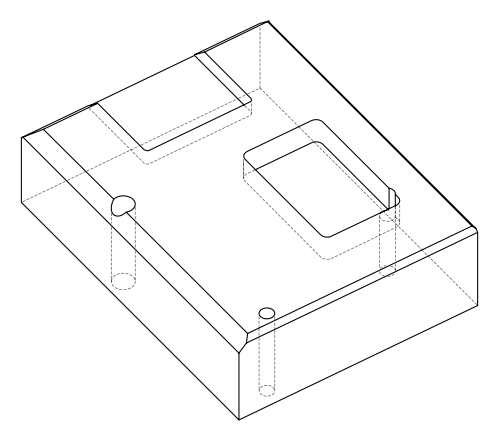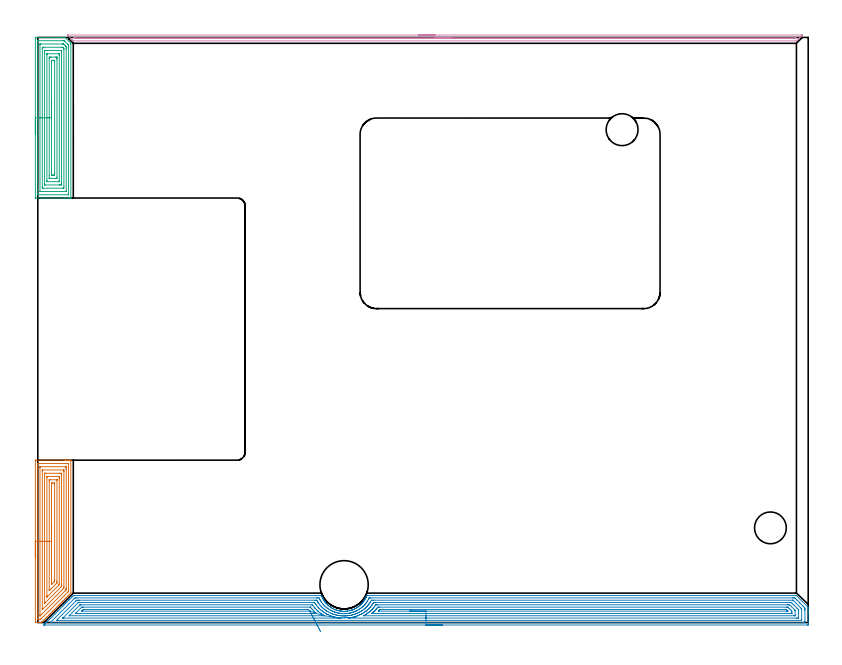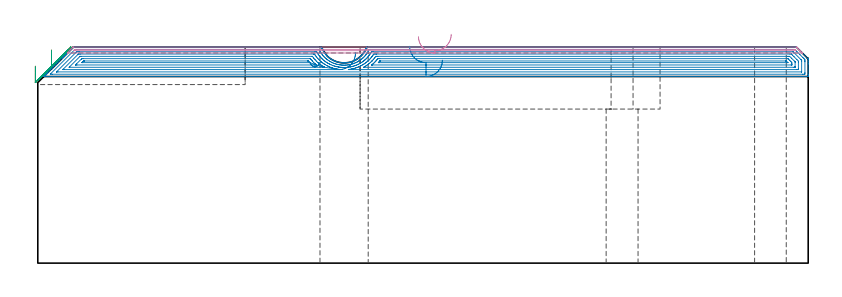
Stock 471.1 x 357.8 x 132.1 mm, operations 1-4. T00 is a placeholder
(PLAN: 21 operations, 14 tool changes, 226.5 min)
(1 AREA_MILL | FG_CHAMFER_SURFACE | UGT0205_001 | 6.24 min | 25241 mm3)
(2 AREA_MILL_1 | FG_CHAMFER_SURFACE_1 | UGT0205_001 | 25.49 min | 73807 mm3)
(3 AREA_MILL_2 | FG_CHAMFER_SURFACE_2 | UGT0205_001 | 6.62 min | 25021 mm3)
(4 AREA_MILL_3 | FG_CHAMFER_SURFACE_3 | UGT0205_001 | 7.29 min | 2911 mm3)
(5 AREA_MILL_4 | FG_CHAMFER_SURFACE_4 | UGT0205_001 | 8.42 min | 8828 mm3)
(6 MILL_RECTANGULAR_POCKET | POCKET_RECTANGULAR_STRAIGHT | NXT0201_012 | Follow Part, ap 4, ae 75% | 36.4 min | 806662 mm3)
(7 MILL_SLOT | SLOT_PARTIAL_RECTANGULAR | NXT0201_009 | Follow Part, ap 2, ae 75% | 131.13 min | 461440 mm3)
(8 SPOT_DRILL | STEP1HOLE | NXT0321_9005460120000 | 0.05 min | 0 mm3)
(9 SPOT_DRILL_1 | STEP1HOLE_1 | NXT0321_9005460120000 | 0.05 min | 153 mm3)
(10 SPOT_DRILL_2 | STEP1HOLE_2 | NXT0321_9005460120000 | 0.05 min | 192 mm3)
(11 DRILL_BLIND_HOLE_INTO_CENTER | STEP1HOLE | UGT0301_196 | 0.06 min | 0 mm3)
(12 GUN_DRILL_THROUGH_HOLE | STEP1HOLE | UGT0307_003 | 0.63 min | 3546 mm3)
(13 SPADE_DRILL_TO_ENLARGE_THROUGH_HOLE | STEP1HOLE | UGT0306_010 | 0.56 min | 25390 mm3)
(14 DRILL_BLIND_HOLE_INTO_CENTER_1 | STEP1HOLE_1 | NXT0301_022 | 0.04 min | 99 mm3)
(15 GUN_DRILL_THROUGH_HOLE_1 | STEP1HOLE_1 | UGT0307_001 | 0.59 min | 2461 mm3)
(16 SPADE_DRILL_TO_ENLARGE_THROUGH_HOLE_1 | STEP1HOLE_1 | UGT0306_003 | 0.56 min | 13445 mm3)
(17 DRILL_TO_ENLARGE_THROUGH_HOLE | STEP1HOLE_1 | UGT0301_261 | 0.57 min | 22797 mm3)
(18 DRILL_BLIND_HOLE_INTO_CENTER_2 | STEP1HOLE_2 | UGT0301_196 | 0.06 min | 382 mm3)
(19 GUN_DRILL_THROUGH_HOLE_2 | STEP1HOLE_2 | UGT0307_003 | 0.61 min | 4639 mm3)
(20 SPADE_DRILL_TO_ENLARGE_THROUGH_HOLE_2 | STEP1HOLE_2 | UGT0306_009 | 0.56 min | 30202 mm3)
(21 DRILL_TO_ENLARGE_THROUGH_HOLE_1 | STEP1HOLE_2 | UGT0301_394 | 0.58 min | 54041 mm3)
(TOOL UGT0205_001 | Chamfer Mill 20 x 3 x 45 deg. | D20 FL50 Z2)
(TOOL NXT0201_012 | ENDMILL 16mm [2P460-1600-NA 1630] | D16 FL38 Z6)
(TOOL NXT0201_009 | ENDMILL 8mm [2P460-0800-NA 1630] | D8 FL26 Z6)
(TOOL NXT0321_9005460120000 | NC Spot Drill, 142deg, 12mm, Carbide, Uncoated | D12 PA142 FL30 Z2)
(TOOL UGT0301_196 | Twist Drill 7.7 mm | D7.7 PA118 FL73 Z2)
(TOOL UGT0307_003 | Gun Drill 7 mm | D7 PA130 FL24 Z1)
(TOOL UGT0306_010 | Spade Drill 19.5mm | D19.5 PA132 FL10 Z2)
(TOOL NXT0301_022 | Carbide Drill 5.1mm [860.1-0510-015A1-MM 2214] | D5.1 PA140 FL28 Z2)
(TOOL UGT0307_001 | Gun Drill 5 mm | D5 PA130 FL24 Z1)
(TOOL UGT0306_003 | Spade Drill 12.5mm | D12.5 PA132 FL10 Z2)
(TOOL UGT0301_261 | Twist Drill 19.4 mm | D19.4 PA118 FL140 Z2)
(TOOL UGT0306_009 | Spade Drill 18.5mm | D18.5 PA132 FL10 Z2)
(TOOL UGT0301_394 | Twist Drill 29.5 mm | D29.5 PA118 FL165 Z2)
(OP 1 AREA_MILL)
G17 G21 G94 G90
T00 M6
G54
G17 G0 G90 X-1.5 Y39.65 S1061 M3
G43 Z142.1 H0
Z120.4
G94 G1 Y39.688 Z119.528 F250.
Y39.802 Z118.664
Y39.991 Z117.812
Y40.253 Z116.98
Y40.587 Z116.174
Y40.99 Z115.4
Y41.459 Z114.664
Y41.99 Z113.972
Y42.579 Z113.329
Y43.222 Z112.74
Y43.914 Z112.209
Y44.65 Z111.74
Y45.424 Z111.337
Y46.23 Z111.003
Y47.062 Z110.741
Y47.914 Z110.552
Y48.779 Z110.438
Y49.65 Z110.4
Y98.703
X-1.497 Y99.295
X-1.496 Y99.297 Z110.402
X-0.905 Y99.3 Z110.992
X16.332 Z128.227
X16.93 Z128.824
X17.519 Z129.416
X17.821 Z129.718
X18.411 Z130.307
X18.713 Z130.608
X19.318 Z131.217
X19.796 Z131.695
X20.152 Y99.293 Z132.043
X20.197 Y99.29 Z132.088
X20.2 Y99.149 Z132.1
Y18.435
X20.199 Y18.005 Z132.086
X20.075 Y17.874 Z131.973
X19.297 Y17.097 Z131.197
X19.01 Y16.808 Z130.905
X18.405 Y16.205 Z130.305
X18.119 Y15.916 Z130.014
X17.513 Y15.313 Z129.413
X17.227 Y15.024 Z129.122
X16.621 Y14.421 Z128.521
X16.335 Y14.133 Z128.23
X15.729 Y13.529 Z127.629
X15.443 Y13.241 Z127.338
X14.837 Y12.637 Z126.737
X14.552 Y12.349 Z126.447
X13.946 Y11.746 Z125.846
X13.66 Y11.458 Z125.555
X13.054 Y10.854 Z124.954
X12.768 Y10.566 Z124.663
X12.162 Y9.962 Z124.062
X11.877 Y9.674 Z123.771
X11.27 Y9.07 Z123.17
X10.985 Y8.782 Z122.88
X10.378 Y8.178 Z122.278
X10.093 Y7.891 Z121.988
X9.486 Y7.286 Z121.386
X9.201 Y6.999 Z121.096
X8.594 Y6.394 Z120.494
X8.31 Y6.107 Z120.205
X7.702 Y5.502 Z119.602
X7.418 Y5.216 Z119.313
X6.811 Y4.611 Z118.711
X6.526 Y4.324 Z118.421
X5.919 Y3.719 Z117.819
X5.634 Y3.432 Z117.529
X5.027 Y2.827 Z116.927
X4.743 Y2.54 Z116.638
X4.135 Y1.935 Z116.035
X3.851 Y1.649 Z115.746
X3.243 Y1.043 Z115.143
X2.959 Y0.757 Z114.854
X2.488 Y0.287 Z114.386
X2.351 Y0.151 Z114.25
X2.216 Y0.021 Z114.115
X2.202 Y0.01 Z114.1
X1.914 Y0. Z113.813
X1.484 Z113.383
X0.879 Z112.773
X-1.207 Z110.69
X-1.491 Y0.002 Z110.405
X-1.5 Y0.449 Z110.4
Y49.65
X-0.086 Z111.814
Y96.992
X-0.085 Y97.064 Z111.815
X-0.081 Y97.21 Z111.819
X-0.078 Y97.291 Z111.822
X-0.06 Y97.294 Z111.84
X-0.013 Y97.297 Z111.887
X0.498 Y97.3 Z112.398
X0.879 Z112.779
X18.332 Z130.232
X18.713 Y97.297 Z130.613
X18.767 Y97.294 Z130.667
X18.777 Y97.291 Z130.677
X18.781 Y97.233 Z130.681
X18.784 Y97.137 Z130.684
X18.786 Y96.992 Z130.686
Y96.919
X18.785 Y19.254 Z130.685
X18.784 Y19.181 Z130.684
X18.779 Y19.041 Z130.679
X18.713 Y18.97 Z130.613
X18.448 Y18.699 Z130.348
X18.185 Y18.435 Z130.085
X16.211 Y16.461 Z128.111
X2.131 Y2.381 Z114.031
X1.949 Y2.203 Z113.849
X1.77 Y2.03 Z113.67
X1.515 Y2.01 Z113.415
X1.257 Y2.002 Z113.157
X0.879 Y2.001 Z112.779
X0.368 Y2. Z112.268
X-0.013 Y2.003 Z111.887
X-0.067 Y2.006 Z111.833
X-0.077 Y2.009 Z111.823
X-0.081 Y2.067 Z111.819
X-0.084 Y2.163 Z111.816
X-0.086 Y2.454 Z111.814
Y49.65
X1.328 Z113.228
X1.329 Y94.685 Z113.229
X1.332 Y95.135 Z113.232
X1.335 Y95.245 Z113.235
X1.338 Y95.29 Z113.238
X1.441 Y95.294 Z113.341
X1.607 Y95.299 Z113.507
X16.766 Z128.666
X16.93 Y95.296 Z128.83
X17.094 Y95.29 Z128.994
X17.365 Y95.273 Z129.265
X17.367 Y95.135 Z129.267
X17.37 Y94.695 Z129.27
X17.371 Y94.243 Z129.271
Y93.801
Y21.11
X17.37 Y20.669 Z129.27
X17.366 Y20.218 Z129.266
X17.365 Y20.11 Z129.265
X17.353 Y20.063 Z129.253
X17.32 Y20.027 Z129.22
X17.222 Y19.925 Z129.122
X16.93 Y19.629 Z128.83
X16.779 Y19.478 Z128.679
X1.465 Y4.165 Z113.365
X1.416 Y4.119 Z113.316
X1.381 Y4.09 Z113.281
X1.335 Y4.056 Z113.235
X1.332 Y4.113 Z113.232
X1.33 Y4.165 Z113.23
X1.329 Y4.283 Z113.229
Y4.607
X1.328 Y49.65 Z113.228
X2.743 Z114.643
Y92.46
X2.747 Y93.266 Z114.647
X2.749 Y93.288 Z114.649
X2.767 Y93.292 Z114.667
X2.819 Y93.297 Z114.719
X2.924 Y93.299 Z114.824
X15.787 Z127.687
X15.885 Y93.298 Z127.785
X15.933 Y93.293 Z127.833
X15.951 Y93.289 Z127.851
X15.952 Y93.275 Z127.852
X15.957 Y92.54 Z127.857
Y92.46
Y22.002
X15.953 Y21.195 Z127.853
X15.95 Y21.11 Z127.85
X15.108 Y20.257 Z127.008
X2.895 Y8.044 Z114.795
X2.821 Y7.973 Z114.721
X2.771 Y7.927 Z114.671
X2.75 Y7.91 Z114.65
X2.749 Y7.947 Z114.649
X2.743 Y8.543 Z114.643
Y8.624
Y49.65
X4.157 Z116.057
Y90.676
X4.158 Y90.963 Z116.058
X4.163 Y91.253 Z116.063
X4.164 Y91.285 Z116.064
X4.174 Y91.29 Z116.074
X4.212 Y91.295 Z116.112
X4.29 Y91.298 Z116.19
X4.446 Y91.3 Z116.346
X4.713 Z116.613
X13.631 Z125.531
X14.254 Y91.298 Z126.154
X14.527 Y91.295 Z126.427
X14.537 Y91.286 Z126.437
X14.54 Y91.283 Z126.44
X14.542 Y90.676 Z126.442
X14.543 Y90.387 Z126.443
Y22.894
X14.542 Y22.606 Z126.442
X14.539 Y22.304 Z126.439
X14.536 Y22.158 Z126.436
X14.399 Y22.002 Z126.299
X14.329 Y21.928 Z126.229
X14.254 Y21.853 Z126.154
X4.446 Y12.044 Z116.346
X4.37 Y11.972 Z116.27
X4.22 Y11.83 Z116.12
X4.163 Y11.786 Z116.063
X4.161 Y11.821 Z116.061
X4.159 Y11.903 Z116.059
X4.157 Y12.192 Z116.057
Y12.48
Y49.65
X5.571 Z117.471
X5.572 Y88.657 Z117.472
X5.574 Y88.892 Z117.474
X5.578 Y89.22 Z117.478
X5.583 Y89.29 Z117.483
X5.685 Y89.295 Z117.585
X5.823 Y89.299 Z117.723
X12.471 Y89.3 Z124.371
X12.957 Y89.298 Z124.857
X13.09 Y89.293 Z124.99
X13.116 Y89.291 Z125.016
X13.122 Y89.246 Z125.022
X13.126 Y89.129 Z125.026
X13.128 Y88.892 Z125.028
X13.129 Y88.234 Z125.029
Y88.
Y23.786
X13.128 Y23.457 Z125.028
X13.126 Y23.292 Z125.026
X13.122 Y23.211 Z125.022
X13.118 Y23.178 Z125.018
X13.1 Y23.157 Z125.
X12.845 Y22.894 Z124.745
X5.669 Y15.717 Z117.569
X5.658 Y15.707 Z117.558
X5.598 Y15.658 Z117.498
X5.577 Y15.647 Z117.477
X5.575 Y15.674 Z117.475
X5.572 Y15.718 Z117.472
X5.571 Y16.417 Z117.471
Y49.65
X6.985 Z118.885
Y86.352
X6.988 Y87.108 Z118.888
X6.99 Y87.24 Z118.89
X6.992 Y87.281 Z118.892
X7.026 Y87.29 Z118.926
X7.121 Y87.292 Z119.021
X7.821 Y87.3 Z119.721
X11.579 Y87.299 Z123.479
X11.643 Y87.298 Z123.543
X11.693 Y87.293 Z123.593
X11.705 Y87.29 Z123.605
X11.708 Y87.28 Z123.608
X11.711 Y87.244 Z123.611
X11.714 Y87.108 Z123.614
X11.715 Y25.434 Z123.615
X11.714 Y24.678 Z123.614
X11.712 Y24.545 Z123.612
X11.708 Y24.408 Z123.608
X11.693 Y24.202 Z123.593
X11.579 Y24.082 Z123.479
X11.433 Y23.932 Z123.333
X11.289 Y23.786 Z123.189
X7.42 Y19.919 Z119.32
X7.121 Y19.623 Z119.021
X7.017 Y19.526 Z118.917
X6.992 Y19.505 Z118.892
X6.989 Y19.632 Z118.889
X6.987 Y19.812 Z118.887
X6.985 Y20.354 Z118.885
Y49.65
X8.4 Z120.3
Y85.106
X8.403 Y85.24 Z120.303
X8.406 Y85.281 Z120.306
X8.408 Y85.29 Z120.308
X8.417 Y85.293 Z120.317
X8.471 Y85.297 Z120.371
X8.904 Y85.3 Z120.804
X9.821 Z121.721
X10.225 Y85.296 Z122.125
X10.275 Y85.293 Z122.175
X10.294 Y85.29 Z122.194
X10.296 Y85.276 Z122.196
X10.299 Y85.217 Z122.199
X10.3 Y85.161 Z122.2
Y84.82
Y25.957
X10.298 Y25.57 Z122.198
X10.295 Y25.318 Z122.195
X10.293 Y25.259 Z122.193
X10.264 Y25.223 Z122.164
X10.206 Y25.16 Z122.106
X9.796 Y24.742 Z121.696
X9.764 Y24.71 Z121.664
X8.839 Y23.786 Z120.739
X8.671 Y23.622 Z120.571
X8.42 Y23.378 Z120.32
X8.406 Y23.38 Z120.306
X8.404 Y23.394 Z120.304
X8.4 Y23.786 Z120.3
Y23.953
Y49.65
Y50.522 Z120.338
Y51.387 Z120.451
Y52.238 Z120.64
Y53.07 Z120.903
Y53.876 Z121.236
Y54.65 Z121.639
Y55.386 Z122.108
Y56.078 Z122.639
Y56.721 Z123.228
Y57.311 Z123.872
Y57.842 Z124.564
Y58.31 Z125.3
Y58.713 Z126.073
Y59.047 Z126.879
Y59.309 Z127.711
Y59.498 Z128.563
Y59.612 Z129.428
Y59.65 Z130.3
G0 Z142.1
M5
M2
(OP 2 AREA_MILL_1)
G17 G21 G94 G90
T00 M6
G54
G17 G0 G90 X247.4 Y-1.5 S1061 M3
G43 Z142.1 H0
Z124.1
G94 G1 X247.362 Z123.228 F250.
X247.248 Z122.364
X247.059 Z121.512
X246.797 Z120.68
X246.463 Z119.874
X246.06 Z119.1
X245.591 Z118.364
X245.06 Z117.672
X244.471 Z117.029
X243.828 Z116.44
X243.136 Z115.909
X242.4 Z115.44
X241.626 Z115.037
X240.82 Z114.703
X239.988 Z114.441
X239.136 Z114.252
X238.272 Z114.138
X237.4 Z114.1
X3.942
X3.718 Y-1.495 Z114.103
Y-1.494 Z114.104
Y-1.481 Z114.117
X4.084 Y-1.116 Z114.484
X4.254 Y-0.944 Z114.652
X4.314 Y-0.886 Z114.713
X4.492 Y-0.708 Z114.891
X4.55 Y-0.648 Z114.948
X4.611 Y-0.588 Z115.011
X4.787 Y-0.413 Z115.186
X4.847 Y-0.352 Z115.245
X4.909 Y-0.29 Z115.309
X5.082 Y-0.118 Z115.481
X5.143 Y-0.056 Z115.541
X5.207 Y0.007 Z115.606
X5.377 Y0.177 Z115.776
X5.439 Y0.241 Z115.837
X5.504 Y0.305 Z115.904
X5.671 Y0.472 Z116.071
X5.735 Y0.537 Z116.133
X5.802 Y0.603 Z116.202
X5.966 Y0.767 Z116.366
X6.032 Y0.833 Z116.43
X6.1 Y0.9 Z116.499
X6.993 Y1.793 Z117.392
X7.886 Y2.686 Z118.286
X8.779 Y3.579 Z119.179
X9.672 Y4.472 Z120.072
X10.565 Y5.365 Z120.965
X11.458 Y6.259 Z121.858
X12.351 Y7.152 Z122.751
X13.244 Y8.045 Z123.644
X14.921 Y9.722 Z125.32
X15.03 Y9.832 Z125.428
X15.361 Y10.162 Z125.761
X15.589 Y10.389 Z125.989
X15.81 Y10.611 Z126.209
X15.923 Y10.725 Z126.321
X16.267 Y11.067 Z126.667
X16.47 Y11.27 Z126.87
X16.699 Y11.5 Z127.098
X16.816 Y11.618 Z127.214
X17.173 Y11.973 Z127.573
X17.351 Y12.151 Z127.75
X17.588 Y12.389 Z127.987
X17.71 Y12.511 Z128.108
X18.079 Y12.879 Z128.479
X18.231 Y13.031 Z128.631
X18.771 Y13.574 Z129.169
X19.049 Y13.849 Z129.449
X19.112 Y13.912 Z129.512
X19.66 Y14.463 Z130.058
X19.942 Y14.742 Z130.342
X19.993 Y14.793 Z130.393
X20.549 Y15.352 Z130.947
X20.835 Y15.635 Z131.235
X20.848 Y15.648 Z131.248
X21.606 Y16.406 Z132.004
X21.705 Y16.498 Z132.087
X22.175 Y16.5 Z132.1
X173.1
X173.458 Y16.494 Z132.092
X173.547 Y16.278 Z131.876
X173.632 Y16.067 Z131.666
X173.685 Y15.944 Z131.543
X173.816 Y15.636 Z131.233
X174.022 Y15.192 Z130.789
X174.09 Y15.056 Z130.651
X174.146 Y14.941 Z130.54
X174.241 Y14.751 Z130.35
X174.351 Y14.543 Z130.142
X174.448 Y14.376 Z129.976
X174.748 Y13.866 Z129.465
X174.838 Y13.722 Z129.321
X174.99 Y13.482 Z129.081
X175.184 Y13.194 Z128.793
X175.245 Y13.104 Z128.702
X175.333 Y12.983 Z128.579
X175.482 Y12.786 Z128.384
X175.559 Y12.685 Z128.281
X175.605 Y12.624 Z128.222
X175.672 Y12.535 Z128.134
X176.024 Y12.097 Z127.695
X176.157 Y11.944 Z127.541
X176.332 Y11.755 Z127.354
X176.375 Y11.708 Z127.308
X176.836 Y11.213 Z126.81
X177.034 Y11.013 Z126.61
X177.268 Y10.797 Z126.394
X177.409 Y10.666 Z126.264
X177.791 Y10.327 Z125.926
X177.928 Y10.214 Z125.813
X178.459 Y9.811 Z125.409
X178.577 Y9.722 Z125.318
X178.823 Y9.534 Z125.134
X178.953 Y9.443 Z125.042
X179.352 Y9.183 Z124.78
X179.535 Y9.069 Z124.667
X179.717 Y8.956 Z124.554
X180.417 Y8.558 Z124.158
X180.504 Y8.513 Z124.113
X180.611 Y8.459 Z124.057
X181.505 Y8.045 Z123.641
X181.584 Y8.013 Z123.608
X181.746 Y7.944 Z123.543
X181.909 Y7.877 Z123.476
X181.951 Y7.86 Z123.458
X182.031 Y7.832 Z123.427
X182.194 Y7.769 Z123.367
X182.446 Y7.674 Z123.272
X182.526 Y7.648 Z123.246
X182.869 Y7.538 Z123.136
X183.294 Y7.414 Z123.012
X184.188 Y7.193 Z122.791
X184.71 Y7.099 Z122.692
X184.931 Y7.056 Z122.654
X184.939 Y7.054 Z122.653
X185.083 Y7.028 Z122.626
X185.105 Y7.026 Z122.623
X185.157 Y7.021 Z122.615
X185.428 Y6.988 Z122.582
X185.603 Y6.968 Z122.56
X185.966 Y6.922 Z122.519
X185.977 Y6.921 Z122.518
X186.469 Y6.892 Z122.485
X186.496 Y6.891 Z122.483
X186.657 Y6.88 Z122.474
X186.871 Y6.866 Z122.462
X187.104 Y6.868 Z122.457
X187.389 Y6.869 Z122.455
X187.537 Y6.87 Z122.457
X187.766 Y6.868 Z122.464
X188.013 Y6.884 Z122.477
X188.282 Y6.902 Z122.493
X188.46 Y6.911 Z122.508
X188.66 Y6.924 Z122.521
X189.175 Y6.989 Z122.583
X189.46 Y7.024 Z122.619
X189.554 Y7.035 Z122.631
X190.449 Y7.199 Z122.797
X190.897 Y7.303 Z122.899
X191.26 Y7.402 Z122.998
X191.343 Y7.426 Z123.02
X191.854 Y7.584 Z123.177
X192.072 Y7.648 Z123.248
X192.082 Y7.651 Z123.251
X192.153 Y7.674 Z123.272
X192.237 Y7.706 Z123.302
X192.301 Y7.732 Z123.327
X193.132 Y8.06 Z123.659
X193.58 Y8.26 Z123.857
X194.026 Y8.475 Z124.074
X194.143 Y8.537 Z124.136
X194.183 Y8.558 Z124.157
X194.534 Y8.761 Z124.356
X194.92 Y8.982 Z124.579
X195.646 Y9.443 Z125.041
X195.814 Y9.56 Z125.157
X196.265 Y9.896 Z125.493
X196.709 Y10.243 Z125.842
X196.766 Y10.291 Z125.891
X196.808 Y10.327 Z125.927
X197.213 Y10.695 Z126.294
X197.369 Y10.837 Z126.436
X197.445 Y10.907 Z126.504
X197.51 Y10.966 Z126.564
X197.603 Y11.05 Z126.649
X197.766 Y11.213 Z126.81
X197.808 Y11.256 Z126.855
X197.978 Y11.436 Z127.035
X198.037 Y11.5 Z127.096
X198.106 Y11.571 Z127.17
X198.136 Y11.604 Z127.203
X198.497 Y12.003 Z127.603
X198.577 Y12.096 Z127.696
X198.598 Y12.123 Z127.723
X198.81 Y12.389 Z127.986
X198.928 Y12.535 Z128.134
X199.152 Y12.833 Z128.428
X199.266 Y12.982 Z128.579
X199.392 Y13.158 Z128.757
X199.445 Y13.241 Z128.84
X199.63 Y13.527 Z129.126
X199.755 Y13.722 Z129.318
X199.848 Y13.866 Z129.464
X199.896 Y13.947 Z129.546
X200.024 Y14.167 Z129.762
X200.211 Y14.485 Z130.083
X200.285 Y14.611 Z130.209
X200.338 Y14.712 Z130.312
X200.358 Y14.75 Z130.35
X200.677 Y15.419 Z131.017
X200.715 Y15.5 Z131.096
X200.78 Y15.635 Z131.234
X200.785 Y15.646 Z131.246
X200.97 Y16.075 Z131.672
X201.12 Y16.447 Z132.047
X201.137 Y16.488 Z132.087
X201.147 Y16.495 Z132.095
X201.155 Y16.5 Z132.1
X463.342
X463.895 Y16.501 Z132.082
X464.011 Y16.389 Z131.989
X470.998 Y9.403 Z125.002
X471.082 Y9.316 Z124.915
X471.095 Y9.294 Z124.893
X471.1 Y9.278 Z124.877
Y7.944 Z123.539
Y6.723 Z122.319
Y6.167 Z121.761
Y-0.334 Z115.263
X471.096 Y-0.944 Z114.653
X471.092 Y-1.492 Z114.106
X471.038 Y-1.494 Z114.104
X470.486 Y-1.5 Z114.1
X237.4
Y-0.086 Z115.514
X8.809
X7.914 Y-0.084 Z115.516
X7.886 Y-0.082 Z115.518
X7.606 Y-0.056 Z115.544
X7.742 Y0.087 Z115.687
X7.886 Y0.235 Z115.835
X22.175 Y14.525 Z130.125
X22.443 Y14.788 Z130.388
X22.717 Y15.056 Z130.656
X23.04 Y15.083 Z130.683
X23.068 Y15.084 Z130.684
X23.931 Y15.086 Z130.686
X170.391
X171.285 Y15.085 Z130.685
X171.314 Y15.084 Z130.684
X171.969 Y15.056 Z130.656
X172.207 Y14.58 Z130.18
X172.425 Y14.167 Z129.767
X172.687 Y13.689 Z129.289
X172.936 Y13.278 Z128.878
X173.1 Y13.013 Z128.613
X173.526 Y12.389 Z127.989
X173.993 Y11.769 Z127.369
X174.214 Y11.5 Z127.1
X174.525 Y11.136 Z126.736
X174.886 Y10.737 Z126.337
X175.006 Y10.611 Z126.211
X175.389 Y10.219 Z125.819
X175.779 Y9.848 Z125.448
X175.921 Y9.722 Z125.322
X176.326 Y9.374 Z124.974
X176.673 Y9.099 Z124.699
X177.022 Y8.833 Z124.433
X177.566 Y8.433 Z124.033
X178.321 Y7.944 Z123.544
X178.459 Y7.86 Z123.46
X178.664 Y7.74 Z123.34
X179.352 Y7.365 Z122.965
X179.993 Y7.056 Z122.656
X180.245 Y6.938 Z122.538
X180.461 Y6.84 Z122.44
X181.138 Y6.568 Z122.168
X181.307 Y6.504 Z122.104
X181.432 Y6.459 Z122.059
X182.031 Y6.26 Z121.86
X182.332 Y6.167 Z121.767
X182.924 Y6.01 Z121.61
X183.136 Y5.956 Z121.556
X183.529 Y5.864 Z121.464
X183.817 Y5.806 Z121.406
X184.266 Y5.72 Z121.32
X184.71 Y5.645 Z121.245
X184.883 Y5.621 Z121.221
X185.466 Y5.55 Z121.15
X185.603 Y5.537 Z121.137
X186.289 Y5.484 Z121.084
X186.496 Y5.473 Z121.073
X186.857 Y5.457 Z121.057
X187.214 Y5.452 Z121.052
X187.389 Y5.454 Z121.054
X188.086 Y5.473 Z121.073
X188.282 Y5.483 Z121.083
X188.924 Y5.528 Z121.128
X189.175 Y5.557 Z121.157
X189.72 Y5.625 Z121.225
X190.068 Y5.673 Z121.273
X190.488 Y5.749 Z121.349
X190.961 Y5.838 Z121.438
X191.231 Y5.898 Z121.498
X191.854 Y6.05 Z121.65
X191.947 Y6.075 Z121.675
X192.269 Y6.167 Z121.767
X192.683 Y6.294 Z121.894
X192.747 Y6.315 Z121.915
X193.064 Y6.422 Z122.022
X193.296 Y6.509 Z122.109
X193.64 Y6.643 Z122.243
X193.934 Y6.763 Z122.363
X194.534 Y7.013 Z122.613
X194.563 Y7.026 Z122.626
X194.628 Y7.056 Z122.656
X195.162 Y7.319 Z122.919
X195.427 Y7.459 Z123.059
X195.738 Y7.634 Z123.234
X196.28 Y7.944 Z123.544
X196.298 Y7.955 Z123.555
X196.32 Y7.969 Z123.569
X196.844 Y8.311 Z123.911
X197.213 Y8.556 Z124.156
X197.375 Y8.672 Z124.272
X197.593 Y8.833 Z124.433
X197.882 Y9.056 Z124.656
X198.106 Y9.233 Z124.833
X198.372 Y9.457 Z125.057
X198.674 Y9.722 Z125.322
X198.844 Y9.876 Z125.476
X198.999 Y10.018 Z125.618
X199.301 Y10.31 Z125.91
X199.598 Y10.611 Z126.211
X199.742 Y10.761 Z126.361
X199.892 Y10.923 Z126.523
X200.162 Y11.231 Z126.831
X200.389 Y11.5 Z127.1
X200.566 Y11.717 Z127.317
X200.785 Y11.994 Z127.594
X200.954 Y12.221 Z127.821
X201.073 Y12.389 Z127.989
X201.317 Y12.748 Z128.348
X201.668 Y13.278 Z128.878
X201.678 Y13.294 Z128.894
X201.997 Y13.849 Z129.449
X202.175 Y14.167 Z129.767
X202.308 Y14.428 Z130.028
X202.571 Y14.964 Z130.564
X202.604 Y15.022 Z130.622
X202.625 Y15.056 Z130.656
X203.435 Y15.085 Z130.685
X203.464
X461.525 Y15.086 Z130.686
X462.42 Y15.084 Z130.684
X462.449 Y15.083 Z130.683
X462.883 Y15.056 Z130.656
X463.342 Y14.606 Z130.206
X463.783 Y14.167 Z129.767
X464.235 Y13.716 Z129.316
X466.021 Y11.93 Z127.53
X467.807 Y10.143 Z125.743
X468.226 Y9.722 Z125.322
X468.7 Y9.242 Z124.842
X469.09 Y8.833 Z124.433
X469.097 Y8.438 Z124.038
X469.099 Y7.944 Z123.544
X469.1 Y7.546 Z123.146
X469.099 Y0.833 Z116.433
X469.098 Y0.438 Z116.038
X469.09 Y-0.056 Z115.544
X468.728 Y-0.083 Z115.517
X468.7 Y-0.084 Z115.516
X467.837 Y-0.086 Z115.514
X237.4
Y1.328 Z116.928
X12.351 Y1.329 Z116.929
X11.852 Y1.33 Z116.93
X11.486 Y1.334 Z116.934
X11.458 Y1.335 Z116.935
X11.452 Y1.343 Z116.943
Y1.347 Z116.947
X11.458 Y1.358 Z116.958
X23.223 Y13.124 Z128.724
X23.378 Y13.278 Z128.878
X23.672 Y13.565 Z129.165
X23.771 Y13.66 Z129.26
X23.961 Y13.665 Z129.265
X24.46 Y13.669 Z129.269
X24.854 Y13.671 Z129.271
X25.351 Y13.672 Z129.272
X169.528 Y13.671 Z129.271
X170.029 Y13.668 Z129.268
X170.421 Y13.665 Z129.265
X170.541 Y13.651 Z129.251
X170.637 Y13.495 Z129.095
X170.767 Y13.278 Z128.878
X171.275 Y12.428 Z128.028
X171.301 Y12.389 Z127.989
X171.314 Y12.369 Z127.969
X171.673 Y11.851 Z127.451
X171.931 Y11.5 Z127.1
X172.207 Y11.134 Z126.734
X172.637 Y10.611 Z126.211
X173.1 Y10.09 Z125.69
X173.446 Y9.722 Z125.322
X173.717 Y9.443 Z125.043
X173.993 Y9.177 Z124.777
X174.371 Y8.833 Z124.433
X174.886 Y8.391 Z123.991
X175.46 Y7.944 Z123.544
X175.779 Y7.702 Z123.302
X175.98 Y7.556 Z123.156
X176.2 Y7.4 Z123.
X176.582 Y7.145 Z122.745
X176.673 Y7.088 Z122.688
X176.724 Y7.056 Z122.656
X177.248 Y6.738 Z122.338
X177.566 Y6.559 Z122.159
X178.284 Y6.167 Z121.767
X178.459 Y6.08 Z121.68
X178.627 Y5.999 Z121.599
X179.352 Y5.668 Z121.268
X180.212 Y5.31 Z120.91
X180.245 Y5.298 Z120.898
X180.299 Y5.278 Z120.878
X181.138 Y4.995 Z120.595
X181.549 Y4.869 Z120.469
X182.031 Y4.74 Z120.34
X182.76 Y4.552 Z120.152
X182.924 Y4.516 Z120.116
X183.54 Y4.389 Z119.989
X183.817 Y4.338 Z119.938
X183.879 Y4.327 Z119.927
X184.336 Y4.255 Z119.855
X184.71 Y4.207 Z119.807
X184.918 Y4.182 Z119.782
X185.603 Y4.115 Z119.715
X185.901 Y4.092 Z119.692
X186.496 Y4.057 Z119.657
X186.844 Y4.043 Z119.643
X187.389 Y4.04 Z119.64
X187.732 Y4.048 Z119.648
X188.282 Y4.065 Z119.665
X188.589 Y4.084 Z119.684
X189.175 Y4.125 Z119.725
X189.414 Y4.151 Z119.751
X190.068 Y4.23 Z119.83
X190.208 Y4.25 Z119.85
X190.961 Y4.37 Z119.97
X190.978 Y4.373 Z119.973
X191.066 Y4.389 Z119.989
X191.72 Y4.523 Z120.123
X191.854 Y4.553 Z120.153
X192.436 Y4.699 Z120.299
X192.747 Y4.783 Z120.383
X193.131 Y4.896 Z120.496
X193.64 Y5.052 Z120.652
X193.81 Y5.109 Z120.709
X194.29 Y5.278 Z120.878
X194.465 Y5.346 Z120.946
X194.534 Y5.373 Z120.973
X195.096 Y5.607 Z121.207
X195.427 Y5.747 Z121.347
X195.718 Y5.877 Z121.477
X196.337 Y6.167 Z121.767
X196.897 Y6.48 Z122.08
X197.213 Y6.659 Z122.259
X197.462 Y6.807 Z122.407
X197.871 Y7.056 Z122.656
X198.015 Y7.146 Z122.746
X198.106 Y7.205 Z122.805
X198.548 Y7.504 Z123.104
X198.999 Y7.825 Z123.425
X199.068 Y7.876 Z123.476
X199.157 Y7.944 Z123.544
X199.565 Y8.269 Z123.869
X199.892 Y8.534 Z124.134
X200.052 Y8.674 Z124.274
X200.231 Y8.833 Z124.433
X200.519 Y9.098 Z124.698
X200.785 Y9.345 Z124.945
X200.975 Y9.533 Z125.133
X201.162 Y9.722 Z125.322
X201.412 Y9.987 Z125.587
X201.678 Y10.272 Z125.872
X201.837 Y10.453 Z126.053
X201.971 Y10.611 Z126.211
X202.24 Y10.941 Z126.541
X202.571 Y11.355 Z126.955
X202.633 Y11.438 Z127.038
X202.678 Y11.5 Z127.1
X203. Y11.961 Z127.561
X203.29 Y12.389 Z127.989
X203.359 Y12.494 Z128.094
X203.464 Y12.658 Z128.258
X204.029 Y13.604 Z129.204
X204.067 Y13.665 Z129.265
X204.16 Y13.667 Z129.267
X204.357 Y13.669 Z129.269
X204.855 Y13.671 Z129.271
X205.25 Y13.672 Z129.272
X461.556 Y13.671 Z129.271
X461.688 Y13.67 Z129.27
X461.792 Y13.667 Z129.267
X461.822 Y13.665 Z129.265
X461.842 Y13.649 Z129.249
X461.886 Y13.609 Z129.209
X462.223 Y13.278 Z128.878
X466.667 Y8.833 Z124.433
X466.914 Y8.585 Z124.185
X467.068 Y8.422 Z124.022
X467.085 Y8.402 Z124.002
X467.091 Y8.351 Z123.951
X467.096 Y8.253 Z123.853
X467.099 Y8.13 Z123.73
X467.1 Y7.944 Z123.544
X467.099 Y1.538 Z117.138
X467.092 Y1.352 Z116.952
X467.09 Y1.334 Z116.934
X467.085 Y1.332 Z116.932
X467.062 Y1.33 Z116.93
X467.013 Y1.329 Z116.929
X466.914
X237.4 Y1.328 Z116.928
Y2.743 Z118.343
X190.533
X190.068 Y2.744 Z118.344
X189.933 Y2.746 Z118.346
X189.881 Y2.748 Z118.348
X189.914 Y2.764 Z118.364
X190.044 Y2.786 Z118.386
X190.068 Y2.79 Z118.39
X190.694 Y2.877 Z118.477
X190.866 Y2.902 Z118.502
X190.961 Y2.918 Z118.518
X191.46 Y3.004 Z118.604
X191.661 Y3.04 Z118.64
X191.854 Y3.078 Z118.678
X192.207 Y3.149 Z118.749
X192.414 Y3.195 Z118.795
X192.747 Y3.273 Z118.873
X192.929 Y3.319 Z118.919
X193.618 Y3.5 Z119.1
X193.635 Y3.505 Z119.105
X194.315 Y3.717 Z119.317
X194.534 Y3.788 Z119.388
X194.981 Y3.944 Z119.544
X195.427 Y4.11 Z119.71
X195.628 Y4.189 Z119.789
X196.126 Y4.389 Z119.989
X196.262 Y4.447 Z120.047
X196.32 Y4.472 Z120.072
X196.877 Y4.723 Z120.323
X197.213 Y4.883 Z120.483
X197.478 Y5.013 Z120.613
X197.98 Y5.278 Z120.878
X198.061 Y5.322 Z120.922
X198.106 Y5.347 Z120.947
X198.623 Y5.652 Z121.252
X198.999 Y5.876 Z121.476
X199.179 Y5.987 Z121.587
X199.462 Y6.167 Z121.767
X199.721 Y6.337 Z121.937
X199.892 Y6.453 Z122.053
X200.242 Y6.707 Z122.307
X200.719 Y7.056 Z122.656
X200.756 Y7.084 Z122.684
X200.785 Y7.107 Z122.707
X201.248 Y7.484 Z123.084
X201.678 Y7.846 Z123.446
X201.73 Y7.892 Z123.492
X201.788 Y7.944 Z123.544
X202.193 Y8.321 Z123.921
X202.571 Y8.674 Z124.274
X202.651 Y8.754 Z124.354
X202.728 Y8.833 Z124.433
X203.084 Y9.212 Z124.812
X203.464 Y9.621 Z125.221
X203.512 Y9.674 Z125.274
X203.553 Y9.722 Z125.322
X203.913 Y10.164 Z125.764
X204.274 Y10.611 Z126.211
X204.311 Y10.657 Z126.257
X204.357 Y10.718 Z126.318
X204.682 Y11.176 Z126.776
X204.907 Y11.5 Z127.1
X205.045 Y11.704 Z127.304
X205.25 Y12.016 Z127.616
X205.399 Y12.241 Z127.841
X206.143 Y12.254 Z127.854
X206.277 Y12.256 Z127.856
X207.036 Y12.257 Z127.857
X207.168
X459.902
X460.663 Y12.252 Z127.852
X460.769 Y12.25 Z127.85
X460.796 Y12.244 Z127.844
X460.825 Y12.219 Z127.819
X460.883 Y12.165 Z127.765
X461.108 Y11.943 Z127.543
X461.552 Y11.5 Z127.1
X462.441 Y10.611 Z126.211
X464.235 Y8.817 Z124.417
X465.09 Y7.944 Z123.544
X465.1 Y7.083 Z122.683
Y7.056 Z122.656
Y3.5 Z119.1
X465.097 Y3.069 Z118.669
X465.093 Y2.854 Z118.454
X465.09 Y2.753 Z118.353
X464.989 Y2.75 Z118.35
X464.235 Y2.744 Z118.344
X464.102 Y2.743 Z118.343
X237.4
Y4.157 Z119.757
X199.892
X199.23 Y4.158 Z119.758
X199.229 Y4.16 Z119.76
X199.227 Y4.162 Z119.762
X199.892 Y4.554 Z120.154
X200.341 Y4.83 Z120.43
X200.785 Y5.105 Z120.705
X200.89 Y5.173 Z120.773
X201.047 Y5.278 Z120.878
X201.419 Y5.535 Z121.135
X201.678 Y5.718 Z121.318
X201.936 Y5.91 Z121.51
X202.275 Y6.167 Z121.767
X202.441 Y6.296 Z121.896
X202.571 Y6.401 Z122.001
X202.927 Y6.701 Z122.301
X203.342 Y7.056 Z122.656
X203.406 Y7.113 Z122.713
X203.464 Y7.165 Z122.765
X203.867 Y7.543 Z123.143
X204.292 Y7.944 Z123.544
X204.325 Y7.977 Z123.577
X204.357 Y8.01 Z123.61
X204.756 Y8.436 Z124.036
X205.125 Y8.833 Z124.433
X205.184 Y8.899 Z124.499
X205.25 Y8.973 Z124.573
X205.588 Y9.385 Z124.985
X205.861 Y9.722 Z125.322
X205.985 Y9.879 Z125.479
X206.143 Y10.084 Z125.684
X206.663 Y10.798 Z126.398
X206.686 Y10.827 Z126.427
X206.727 Y10.836 Z126.436
X206.807 Y10.839 Z126.439
X207.036 Y10.842 Z126.442
X207.696 Y10.843 Z126.443
X207.929
X458.644
X458.877 Y10.841 Z126.441
X459.544 Y10.836 Z126.436
X459.77 Y10.825 Z126.425
X460.88 Y9.722 Z125.322
X462.656 Y7.944 Z123.544
X462.858 Y7.739 Z123.339
X462.988 Y7.604 Z123.204
X463.088 Y7.498 Z123.098
X463.091 Y7.458 Z123.058
X463.098 Y7.298 Z122.898
X463.1 Y4.63 Z120.23
Y4.389 Z119.989
X463.099 Y4.227 Z119.827
X463.097 Y4.186 Z119.786
X463.093 Y4.168 Z119.768
X463.09 Y4.164 Z119.764
X463.069 Y4.162 Z119.762
X462.915 Y4.159 Z119.759
X462.682 Y4.157 Z119.757
X462.449
X237.4
Y5.571 Z121.171
X204.626 Y5.572 Z121.172
X204.357 Y5.574 Z121.174
X204.253 Y5.576 Z121.176
X204.228 Y5.578 Z121.178
X204.246 Y5.599 Z121.199
X204.275 Y5.628 Z121.228
X204.609 Y5.916 Z121.516
X204.895 Y6.167 Z121.767
X205.082 Y6.334 Z121.934
X205.25 Y6.489 Z122.089
X205.542 Y6.765 Z122.365
X205.846 Y7.056 Z122.656
X205.995 Y7.203 Z122.803
X206.143 Y7.354 Z122.954
X206.429 Y7.66 Z123.26
X206.692 Y7.944 Z123.544
X206.855 Y8.125 Z123.725
X207.036 Y8.332 Z123.932
X207.264 Y8.607 Z124.207
X207.45 Y8.833 Z124.433
X207.664 Y9.097 Z124.697
X207.929 Y9.422 Z125.022
X208.228 Y9.425 Z125.025
X208.822 Y9.428 Z125.028
X209.117 Y9.429 Z125.029
X457.983 Y9.428 Z125.028
X458.28 Y9.427 Z125.027
X458.577 Y9.422 Z125.022
X458.723 Y9.418 Z125.018
X458.877 Y9.271 Z124.871
X459.318 Y8.833 Z124.433
X459.77 Y8.383 Z123.983
X460.208 Y7.944 Z123.544
X460.663 Y7.487 Z123.087
X461.086 Y7.056 Z122.656
X461.096 Y6.624 Z122.224
X461.098 Y6.167 Z121.767
X461.097 Y5.734 Z121.334
X461.09 Y5.588 Z121.188
X461.085 Y5.577 Z121.177
X461.073 Y5.575 Z121.175
X461.036 Y5.573 Z121.173
X460.962 Y5.572 Z121.172
X460.663 Y5.571 Z121.171
X237.4
Y6.985 Z122.585
X208.752 Y6.986 Z122.586
X208.611 Y6.987 Z122.587
X208.329 Y6.992 Z122.592
X208.223 Y6.998 Z122.598
X208.234 Y7.015 Z122.615
X208.268 Y7.056 Z122.656
X208.526 Y7.35 Z122.95
X208.822 Y7.689 Z123.289
X209.071 Y7.984 Z123.584
X209.089 Y8. Z123.6
X209.096 Y8.005 Z123.605
X209.151 Y8.008 Z123.608
X209.433 Y8.013 Z123.613
X209.574 Y8.014 Z123.614
X209.645 Y8.015 Z123.615
X457.161 Y8.014 Z123.614
X457.302 Y8.013 Z123.613
X457.584 Y8.008 Z123.608
X457.692 Y8. Z123.6
X457.712 Y7.983 Z123.583
X457.755 Y7.944 Z123.544
X457.983 Y7.719 Z123.319
X458.644 Y7.056 Z122.656
X458.686 Y7.01 Z122.61
X458.699 Y6.994 Z122.594
X458.547 Y6.991 Z122.591
X458.266 Y6.987 Z122.587
X458.125 Y6.986 Z122.586
X458.054 Y6.985 Z122.585
X237.4
X236.528 Z122.623
X235.663 Z122.737
X234.812 Z122.926
X233.98 Z123.188
X233.174 Z123.522
X232.4 Z123.925
X231.664 Z124.394
X230.972 Z124.925
X230.329 Z125.514
X229.74 Z126.157
X229.208 Z126.85
X228.74 Z127.585
X228.337 Z128.359
X228.003 Z129.165
X227.741 Z129.997
X227.552 Z130.849
X227.438 Z131.714
X227.4 Z132.585
G0 X194.217 Y3.23 Z128.843
G1 X194.223 Y3.231 Z127.971
X194.153 Y3.227 Z127.101
X194.008 Y3.22 Z126.241
X193.788 Y3.209 Z125.397
X193.496 Y3.194 Z124.575
X193.133 Y3.175 Z123.782
X192.703 Y3.153 Z123.023
X192.208 Y3.128 Z122.305
X191.653 Y3.1 Z121.633
X191.041 Y3.069 Z121.012
X190.378 Y3.035 Z120.446
X189.668 Y2.999 Z119.941
X188.916 Y2.961 Z119.499
X188.129 Y2.921 Z119.125
X187.313 Y2.88 Z118.821
X186.473 Y2.837 Z118.589
X185.616 Y2.793 Z118.432
X184.748 Y2.749 Z118.349
X184.71 Y2.747 Z118.347
X184.576 Y2.745 Z118.345
X184.126 Y2.743 Z118.343
X183.817
X15.923
X15.79 Y2.744 Z118.344
X15.358 Y2.75 Z118.35
X15.316 Y2.757 Z118.357
X15.347 Y2.791 Z118.391
X15.404 Y2.852 Z118.452
X15.473 Y2.924 Z118.524
X15.541 Y2.992 Z118.592
X24.585 Y12.036 Z127.636
X24.694 Y12.143 Z127.743
X24.769 Y12.213 Z127.813
X24.812 Y12.25 Z127.85
X24.854 Y12.252 Z127.852
X24.988 Y12.255 Z127.855
X25.747 Y12.257 Z127.857
X25.879
X168.635
X168.769 Y12.256 Z127.856
X169.141 Y12.25 Z127.85
X169.528 Y11.726 Z127.326
X169.686 Y11.5 Z127.1
X170.045 Y10.986 Z126.586
X170.328 Y10.611 Z126.211
X170.421 Y10.491 Z126.091
X171.066 Y9.722 Z125.322
X171.314 Y9.441 Z125.041
X171.885 Y8.833 Z124.433
X172.207 Y8.508 Z124.108
X172.816 Y7.944 Z123.544
X173.1 Y7.696 Z123.296
X173.453 Y7.404 Z123.004
X173.892 Y7.056 Z122.656
X173.993 Y6.977 Z122.577
X174.313 Y6.737 Z122.337
X174.886 Y6.333 Z121.933
X175.141 Y6.167 Z121.767
X175.779 Y5.768 Z121.368
X176.627 Y5.278 Z120.878
X176.673 Y5.252 Z120.852
X176.728 Y5.222 Z120.822
X177.301 Y4.932 Z120.532
X177.566 Y4.806 Z120.406
X178.453 Y4.394 Z119.994
X178.466 Y4.389 Z119.989
X179.352 Y4.039 Z119.639
X179.899 Y3.844 Z119.444
X180.245 Y3.729 Z119.329
X180.993 Y3.5 Z119.1
X181.138 Y3.46 Z119.06
X181.193 Y3.445 Z119.045
X181.269 Y3.426 Z119.026
X182.031 Y3.237 Z118.837
X182.38 Y3.153 Z118.753
X182.617 Y3.104 Z118.704
X182.924 Y3.045 Z118.645
X183.486 Y2.94 Z118.54
X183.614 Y2.919 Z118.519
X183.817 Y2.889 Z118.489
X184.529 Y2.791 Z118.391
X184.69 Y2.769 Z118.369
X184.71 Y2.764 Z118.364
X184.748 Y2.749 Z118.349
X175.328 Y4.164 Z119.764
X175.116 Y4.16 Z119.76
X174.886 Y4.158 Z119.758
X174.226 Y4.157 Z119.757
X19.496
X19.263 Y4.159 Z119.759
X19.197 Y4.161 Z119.761
X19.173 Y4.163 Z119.763
X19.387 Y4.389 Z119.989
X25.678 Y10.679 Z126.279
X25.747 Y10.746 Z126.346
X25.836 Y10.826 Z126.426
X25.913 Y10.836 Z126.436
X26.077 Y10.839 Z126.439
X26.408 Y10.842 Z126.442
X167.509 Y10.843 Z126.443
X167.742 Y10.842 Z126.442
X167.819 Y10.84 Z126.44
X167.88 Y10.836 Z126.436
X167.911 Y10.829 Z126.429
X167.931 Y10.803 Z126.403
X168.076 Y10.611 Z126.211
X168.635 Y9.854 Z125.454
X168.741 Y9.722 Z125.322
X169.212 Y9.148 Z124.748
X169.485 Y8.833 Z124.433
X169.528 Y8.785 Z124.385
X170.319 Y7.944 Z123.544
X170.421 Y7.84 Z123.44
X171.253 Y7.056 Z122.656
X171.314 Y7. Z122.6
X171.714 Y6.658 Z122.258
X172.207 Y6.264 Z121.864
X172.334 Y6.167 Z121.767
X173.1 Y5.602 Z121.202
X173.555 Y5.278 Z120.878
X173.993 Y4.999 Z120.599
X174.737 Y4.538 Z120.138
X174.886 Y4.45 Z120.05
X174.987 Y4.389 Z119.989
X175.328 Y4.164 Z119.764
X170.377 Y5.578 Z121.178
X170.325 Y5.576 Z121.176
X170.125 Y5.573 Z121.173
X169.528 Y5.571 Z121.171
X169.233
X23.961
X23.665 Y5.572 Z121.172
X23.137 Y5.577 Z121.177
X23.068 Y5.578 Z121.178
X23.064 Y5.605 Z121.205
X23.068 Y5.616 Z121.216
X23.342 Y5.894 Z121.494
X23.614 Y6.167 Z121.767
X26.64 Y9.191 Z124.791
X26.823 Y9.367 Z124.967
X26.873 Y9.414 Z125.014
X26.941 Y9.423 Z125.023
X27.533 Y9.427 Z125.027
X27.828 Y9.428 Z125.028
X166.55
X166.624 Y9.427 Z125.027
X166.661 Y9.425 Z125.025
X166.675 Y9.423 Z125.023
X166.696 Y9.405 Z125.005
X166.849 Y9.215 Z124.815
X167.164 Y8.833 Z124.433
X167.742 Y8.143 Z123.743
X167.922 Y7.944 Z123.544
X168.635 Y7.179 Z122.779
X168.759 Y7.056 Z122.656
X169.528 Y6.323 Z121.923
X169.7 Y6.167 Z121.767
X169.921 Y5.973 Z121.573
X170.131 Y5.791 Z121.391
X170.377 Y5.578 Z121.178
X166.394 Y6.992 Z122.592
X166.332 Y6.989 Z122.589
X166.238 Y6.987 Z122.587
X166.097 Y6.986 Z122.586
X166.026 Y6.985 Z122.585
X27.462 Y6.986 Z122.586
X27.321 Y6.987 Z122.587
X27.039 Y6.992 Z122.592
X26.903 Y6.996 Z122.596
X26.916 Y7.012 Z122.612
X26.956 Y7.056 Z122.656
X27.242 Y7.345 Z122.945
X27.533 Y7.636 Z123.236
X27.689 Y7.79 Z123.39
X27.848 Y7.944 Z123.544
X27.911 Y8.002 Z123.602
X28.144 Y8.01 Z123.61
X28.285 Y8.014 Z123.614
X28.356
X28.426 Y8.015 Z123.615
X165.063 Y8.014 Z123.614
X165.133
X165.274 Y8.01 Z123.61
X165.515 Y8.003 Z123.603
X165.568 Y7.944 Z123.544
X165.956 Y7.498 Z123.098
X166.344 Y7.056 Z122.656
X166.391 Y6.998 Z122.598
X166.394 Y6.992 Z122.592
X166.706 Y6.392 Z122.042
X167.04 Y5.75 Z121.553
X167.391 Y5.074 Z121.129
X167.759 Y4.367 Z120.773
X168.139 Y3.636 Z120.488
X168.529 Y2.885 Z120.276
X168.926 Y2.121 Z120.138
X169.328 Y1.348 Z120.076
X169.73 Y0.574 Z120.09
X170.13 Y-0.195 Z120.18
X170.525 Y-0.956 Z120.345
X170.912 Y-1.7 Z120.585
X171.288 Y-2.423 Z120.896
X171.65 Y-3.119 Z121.277
X171.995 Y-3.783 Z121.726
X172.321 Y-4.41 Z122.237
X172.625 Y-4.995 Z122.809
X172.905 Y-5.534 Z123.435
G0 Z142.1
M5
M2
(OP 3 AREA_MILL_2)
G17 G21 G94 G90
T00 M6
G54
G17 G0 G90 X-1.5 Y298.7 S1061 M3
G43 Z142.1 H0
Z120.4
G94 G1 Y298.738 Z119.528 F250.
Y298.852 Z118.663
Y299.041 Z117.812
Y299.303 Z116.98
Y299.637 Z116.174
Y300.04 Z115.4
Y300.508 Z114.664
Y301.039 Z113.972
Y301.629 Z113.329
Y302.272 Z112.74
Y302.964 Z112.208
Y303.7 Z111.74
Y304.474 Z111.337
Y305.28 Z111.003
Y306.112 Z110.741
Y306.963 Z110.552
Y307.828 Z110.438
Y308.7 Z110.4
Y356.928
X-1.498 Y357.224 Z110.402
X-1.491 Y357.793 Z110.405
X-1.478 Y357.797 Z110.419
X-0.905 Y357.8 Z110.992
X12.471 Z124.365
X13.101 Z124.998
X13.363 Z125.26
X15.146 Z127.041
X15.932 Z127.832
X16.484 Z128.384
X16.511 Y357.799 Z128.411
X16.598 Y357.79 Z128.497
X16.78 Y357.62 Z128.679
X16.796 Y357.605 Z128.695
X20.058 Y354.341 Z131.958
X20.196 Y354.195 Z132.089
X20.2 Y353.663 Z132.1
Y259.731
X20.197 Y259.609 Z132.088
X20.177 Y259.604 Z132.068
X20.157 Y259.602 Z132.048
X19.851 Y259.6 Z131.749
X19.237 Z131.135
X18.713 Z130.608
X16.668 Z128.565
X16.038 Z127.932
X2.123 Z114.02
X-1.134 Z110.763
X-1.221 Y259.601 Z110.676
X-1.492 Y259.61 Z110.405
X-1.499 Y259.879 Z110.399
Y259.918
X-1.5 Y308.7 Z110.4
X-0.086 Z111.814
X-0.085 Y355.515 Z111.815
X-0.084 Y355.588 Z111.816
X-0.079 Y355.733 Z111.821
X-0.074 Y355.791 Z111.826
X-0.057 Y355.794 Z111.843
X-0.013 Y355.796 Z111.887
X0.522 Y355.8 Z112.422
X15.146 Z127.046
X15.683 Y355.798 Z127.583
X16.038 Y355.79 Z127.938
X16.153 Y355.785 Z128.053
X16.27 Y355.672 Z128.17
X16.506 Y355.443 Z128.406
X18.288 Y353.663 Z130.188
X18.713 Y353.233 Z130.613
X18.767 Y353.174 Z130.667
X18.779 Y353.16 Z130.679
X18.782 Y353.086 Z130.682
X18.784 Y352.99 Z130.684
X18.785 Y352.845 Z130.685
X18.786 Y352.772 Z130.686
X18.785 Y261.884 Z130.685
X18.784 Y261.811 Z130.684
X18.779 Y261.667 Z130.679
X18.774 Y261.609 Z130.674
X18.757 Y261.607 Z130.657
X18.713 Y261.604 Z130.613
X18.178 Y261.6 Z130.078
X0.344 Z112.244
X-0.013 Y261.604 Z111.887
X-0.063 Y261.607 Z111.837
X-0.073 Y261.609 Z111.827
X-0.079 Y261.643 Z111.821
X-0.082 Y261.739 Z111.818
X-0.085 Y261.884 Z111.815
X-0.086 Y261.957 Z111.814
Y308.7
X1.328 Z113.228
X1.329 Y353.213 Z113.229
X1.332 Y353.663 Z113.232
X1.335 Y353.771 Z113.235
X1.336 Y353.79 Z113.236
X1.404 Y353.794 Z113.304
X1.495 Y353.798 Z113.395
X1.633 Y353.8 Z113.533
X1.77 Z113.67
X15.146 Y353.799 Z127.046
X15.284 Y353.797 Z127.184
X15.559 Y353.79 Z127.459
X15.707 Y353.782 Z127.607
X15.75 Y353.744 Z127.65
X15.837 Y353.663 Z127.737
X16.038 Y353.463 Z127.938
X16.728 Y352.772 Z128.628
X16.93 Y352.569 Z128.83
X17.271 Y352.22 Z129.171
X17.354 Y352.135 Z129.254
X17.364 Y352.028 Z129.264
X17.367 Y351.882 Z129.267
X17.37 Y351.442 Z129.27
X17.371 Y350.992 Z129.271
Y350.55
Y264.187
X17.368 Y263.737 Z129.268
X17.365 Y263.629 Z129.265
X17.363 Y263.61 Z129.263
X17.296 Y263.606 Z129.196
X17.204 Y263.602 Z129.104
X17.067 Y263.6 Z128.967
X16.93 Z128.83
X1.77 Z113.67
X1.633 Y263.602 Z113.533
X1.358 Y263.609 Z113.258
X1.333 Y263.612 Z113.233
X1.332 Y263.616 Z113.232
X1.33 Y263.636 Z113.23
X1.329 Y263.674 Z113.229
X1.328 Y263.737 Z113.228
Y308.7
X2.743 Z114.643
Y350.992
X2.751 Y351.793 Z114.651
X3.554 Y351.799 Z115.454
X3.636 Y351.8 Z115.536
X14.337 Z126.237
X15.146 Y351.793 Z127.046
X15.238 Y351.79 Z127.138
X15.6 Y351.439 Z127.5
X15.95 Y351.079 Z127.85
X15.952 Y350.992 Z127.852
X15.957 Y350.182 Z127.857
Y266.408
X15.949 Y265.607 Z127.849
X15.146 Y265.601 Z127.046
X15.064 Y265.6 Z126.964
X3.471 Y265.601 Z115.371
X2.751 Y265.61 Z114.651
X2.743 Y266.327 Z114.643
Y266.408
Y308.7
X4.157 Z116.057
Y348.609
X4.158 Y349.211 Z116.058
X4.16 Y349.496 Z116.06
X4.164 Y349.778 Z116.064
X4.446 Y349.79 Z116.346
X4.75 Y349.797 Z116.65
X5.337 Y349.8 Z117.237
X5.639 Z117.539
X14.254 Y349.799 Z126.154
X14.451 Y349.796 Z126.351
X14.522 Y349.793 Z126.422
X14.536 Y349.79 Z126.436
X14.538 Y349.76 Z126.438
X14.541 Y349.691 Z126.441
X14.542 Y349.499 Z126.442
X14.543 Y349.211 Z126.443
Y268.791
X14.542 Y268.189 Z126.442
X14.54 Y267.904 Z126.44
X14.536 Y267.622 Z126.436
X14.254 Y267.61 Z126.154
X13.95 Y267.603 Z125.85
X13.363 Y267.601 Z125.263
X13.061 Y267.6 Z124.961
X4.446 Y267.601 Z116.346
X4.249 Y267.604 Z116.149
X4.178 Y267.608 Z116.078
X4.164 Y267.61 Z116.064
X4.162 Y267.64 Z116.062
X4.159 Y267.709 Z116.059
X4.157 Y267.901 Z116.057
Y268.189
Y308.7
X5.571 Z117.471
X5.572 Y347.196 Z117.472
X5.573 Y347.43 Z117.473
X5.577 Y347.758 Z117.477
X5.578 Y347.79 Z117.478
X5.637 Y347.794 Z117.537
X5.735 Y347.797 Z117.635
X5.859 Y347.8 Z117.759
X12.993 Y347.799 Z124.893
X13.095 Y347.794 Z124.995
X13.114 Y347.79 Z125.014
X13.122 Y347.783 Z125.022
X13.124 Y347.763 Z125.024
X13.127 Y347.665 Z125.027
X13.128 Y347.43 Z125.028
X13.129 Y346.773 Z125.029
X13.128 Y270.204 Z125.028
X13.127 Y269.97 Z125.027
X13.123 Y269.642 Z125.023
X13.122 Y269.61 Z125.022
X13.063 Y269.606 Z124.963
X12.965 Y269.603 Z124.865
X12.841 Y269.6 Z124.741
X5.706 Y269.601 Z117.606
X5.605 Y269.606 Z117.505
X5.586 Y269.61 Z117.486
X5.578 Y269.617 Z117.478
X5.576 Y269.637 Z117.476
X5.573 Y269.735 Z117.473
X5.571 Y269.97 Z117.471
Y270.627
Y308.7
X6.985 Z118.885
X6.986 Y344.894 Z118.886
X6.991 Y345.649 Z118.891
X6.992 Y345.778 Z118.892
X7.121 Y345.79 Z119.021
X7.862 Y345.799 Z119.762
X8.012 Y345.8 Z119.912
X10.688 Z122.588
X11.432 Y345.796 Z123.332
X11.579 Y345.79 Z123.479
X11.708 Y345.775 Z123.608
X11.711 Y345.649 Z123.611
X11.713 Y345.516 Z123.613
X11.715 Y344.759 Z123.615
Y344.624
X11.714 Y272.506 Z123.614
X11.709 Y271.75 Z123.609
X11.708 Y271.622 Z123.608
X11.579 Y271.61 Z123.479
X10.837 Y271.601 Z122.737
X10.688 Y271.6 Z122.588
X8.012 Z119.912
X7.268 Y271.604 Z119.168
X7.121 Y271.61 Z119.021
X6.992 Y271.625 Z118.892
X6.989 Y271.75 Z118.889
X6.987 Y271.884 Z118.887
X6.985 Y273.531 Z118.885
Y308.7
X8.399 Z120.299
X8.4 Y342.978 Z120.3
X8.401 Y343.481 Z120.301
X8.403 Y343.65 Z120.303
X8.406 Y343.776 Z120.306
X8.493 Y343.79 Z120.393
X8.904 Y343.799 Z120.804
X8.973 Y343.8 Z120.873
X9.796 Z121.696
X9.865 Z121.765
X10.203 Y343.793 Z122.103
X10.283 Y343.79 Z122.183
X10.293 Y343.744 Z122.193
X10.296 Y343.685 Z122.196
X10.3 Y343.366 Z122.2
Y274.422
X10.299 Y273.919 Z122.199
X10.297 Y273.75 Z122.197
X10.294 Y273.624 Z122.194
X10.207 Y273.61 Z122.107
X9.796 Y273.601 Z121.696
X9.727 Y273.6 Z121.627
X8.904 Z120.804
X8.835 Z120.735
X8.497 Y273.607 Z120.397
X8.417 Y273.61 Z120.317
X8.406 Y273.656 Z120.306
X8.404 Y273.715 Z120.304
X8.4 Y274.034 Z120.3
X8.399 Y308.7 Z120.299
Y309.571 Z120.338
Y310.436 Z120.451
Y311.288 Z120.64
Y312.12 Z120.903
Y312.926 Z121.236
Y313.7 Z121.639
Y314.436 Z122.108
Y315.128 Z122.639
Y315.771 Z123.228
Y316.36 Z123.872
Y316.891 Z124.564
Y317.36 Z125.299
Y317.763 Z126.073
Y318.097 Z126.879
Y318.359 Z127.711
Y318.548 Z128.563
Y318.662 Z129.428
Y318.7 Z130.299
G0 Z142.1
M5
M2
(OP 4 AREA_MILL_3)
G17 G21 G94 G90
T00 M6
G54
G17 G0 G90 X232.8 Y359.3 S1061 M3
G43 Z142.1 H0
Z138.5
G94 G1 X232.838 Z137.628 F250.
X232.952 Z136.763
X233.141 Z135.912
X233.403 Z135.08
X233.737 Z134.274
X234.14 Z133.5
X234.608 Z132.764
X235.14 Z132.072
X235.729 Z131.429
X236.372 Z130.839
X237.064 Z130.308
X237.8 Z129.84
X238.574 Z129.437
X239.38 Z129.103
X240.212 Z128.841
X241.063 Z128.652
X241.928 Z128.538
X242.8 Z128.5
X467.21
X467.485 Y359.296 Z128.503
X467.486 Z128.504
X467.485 Y359.285 Z128.515
X467.413 Y359.213 Z128.587
X467.026 Y358.825 Z128.972
X466.557 Y358.357 Z129.443
X466.143 Y357.942 Z129.855
X465.997 Y357.796 Z130.002
X465.702 Y357.502 Z130.298
X465.26 Y357.058 Z130.738
X464.785 Y356.585 Z131.215
X464.377 Y356.175 Z131.622
X464.211 Y356.011 Z131.788
X464.08 Y355.879 Z131.92
X463.907 Y355.711 Z132.082
X463.896 Y355.704 Z132.089
X463.766 Y355.7 Z132.1
X21.835
X21.704 Y355.704 Z132.089
X21.693 Y355.711 Z132.082
X21.521 Y355.879 Z131.92
X18.264 Y359.137 Z128.662
X18.141 Y359.266 Z128.532
X18.115 Y359.296 Z128.502
X18.247 Y359.3 Z128.5
X18.264
X242.8
Y357.886 Z129.914
X463.319 Y357.885 Z129.915
X463.376
X463.601 Y357.879 Z129.921
X463.586 Y357.848 Z129.952
X463.503 Y357.759 Z130.041
X463.408 Y357.66 Z130.14
X462.977 Y357.227 Z130.573
X462.921 Y357.173 Z130.627
X462.882 Y357.139 Z130.661
X462.86 Y357.121 Z130.679
X462.369 Y357.114 Z130.686
X23.1
X22.895 Y357.116 Z130.684
X22.793 Y357.119 Z130.681
X22.747 Y357.121 Z130.679
X22.608 Y357.253 Z130.547
X22.281 Y357.572 Z130.228
X22.078 Y357.78 Z130.02
X21.994 Y357.868 Z129.932
X22.281 Y357.882 Z129.918
X22.339 Y357.884 Z129.916
X23.118 Y357.886 Z129.914
X242.8
X243.672 Z129.952
X244.536 Z130.066
X245.388 Z130.255
X246.22 Z130.517
X247.026 Z130.851
X247.8 Z131.254
X248.536 Z131.723
X249.228 Z132.254
X249.871 Z132.843
X250.46 Z133.486
X250.991 Z134.178
X251.46 Z134.914
X251.863 Z135.688
X252.197 Z136.494
X252.459 Z137.326
X252.648 Z138.178
X252.762 Z139.043
X252.8 Z139.914
G0 Z142.1
M5
M2
